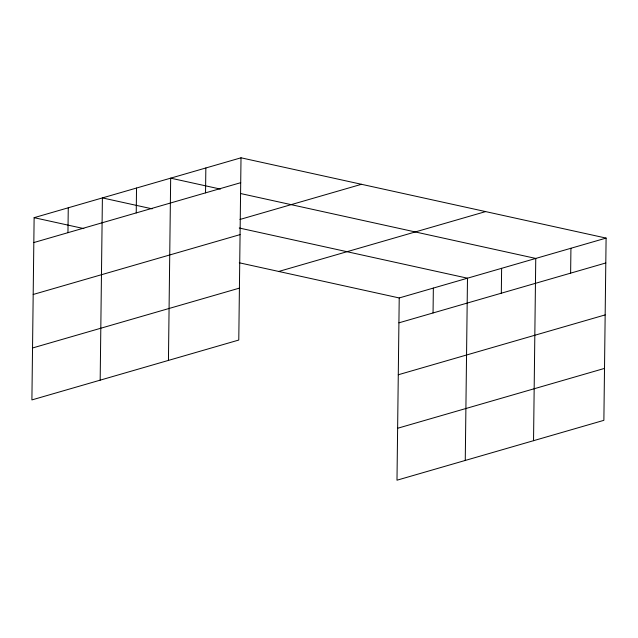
<?xml version="1.0" encoding="UTF-8"?>
<svg xmlns="http://www.w3.org/2000/svg" width="638" height="638" viewBox="0 0 638 638"><rect width="100%" height="100%" fill="white"/><g stroke="black" fill="none" stroke-linecap="round" stroke-linejoin="round"><path stroke-width="0.96" d="M241.012 157.801L34.125 217.67L31.9 399.914L238.779 340.046L241.012 157.801L606.1 238.086L603.875 420.33L396.988 480.199L399.221 297.954L606.1 238.086M67.955 232.671L68.266 207.789M100.174 380.16L102.399 197.908L152.123 208.841M136.229 212.917L136.532 188.035M168.44 360.398L170.673 178.154L220.389 189.087M205.54 192.859L205.843 167.977M433.05 312.955L433.354 288.073M465.261 460.445L467.487 278.2L239.234 228.005M501.316 293.201L501.627 268.319M533.535 440.691L535.76 258.438L240.47 193.505M570.627 273.144L570.93 248.262M33.822 242.552L240.709 182.683M239.944 219.464L361.491 184.294M33.192 294.477L240.071 234.617M278.734 271.461L485.622 211.593M32.538 347.981L239.417 288.121M398.909 322.836L605.797 262.968M398.279 374.761L605.159 314.901M397.626 428.265L604.505 368.405M34.125 217.67L83.849 228.603M239.282 262.784L399.221 297.954"/></g></svg>
